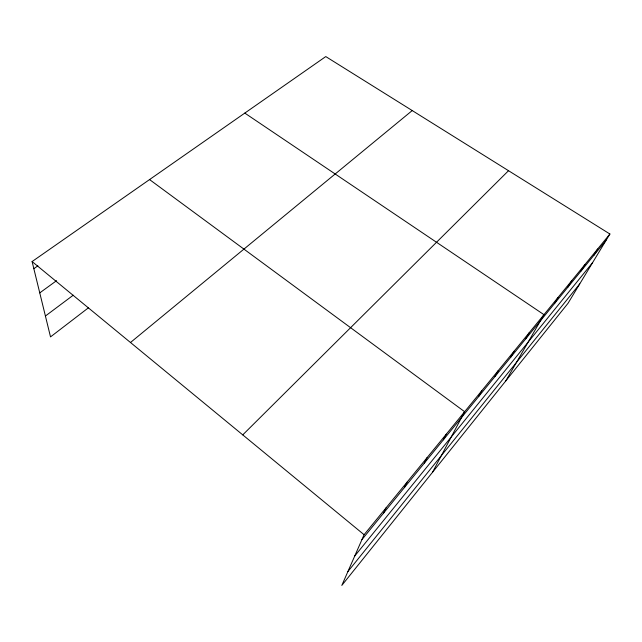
<?xml version="1.0" encoding="UTF-8"?>
<svg xmlns="http://www.w3.org/2000/svg" width="642" height="642" viewBox="0 0 642 642"><rect width="100%" height="100%" fill="white"/><g stroke="black" fill="none" stroke-linecap="round" stroke-linejoin="round"><path stroke-width="0.96" d="M609.9 234.009L364.094 534.714L341.809 585.424L567.993 303.337L609.9 234.009L325.775 56.576L32.1 261.559L50.517 336.898L88.556 307.711M383.675 512.966L386.035 507.87M404.444 487.511L407.004 482.222M424.314 463.155L427.05 457.69M443.341 439.826L446.246 434.209M432.475 472.351L464.639 411.715L149.554 179.575M478.587 396.636L481.765 390.761M494.926 376.605L498.224 370.619M510.647 357.329L514.057 351.254M525.79 338.775L529.289 332.62M505.8 380.899L543.967 314.668L244.803 113.096M554.439 303.658L558.107 297.366M568.01 287.03L571.749 280.682M581.106 270.972L584.91 264.584M593.762 255.46L597.622 249.032M347.9 571.565L579.734 283.908M354.721 556.036L592.63 262.578M361.952 539.593L605.992 240.469M242.748 434.883L508.528 170.7M130.487 342.507L412.228 110.56M45.413 316.016L73.22 295.216M39.756 292.88L56.568 280.674M33.841 268.677L37.878 265.836M32.1 261.559L364.094 534.714"/></g></svg>
